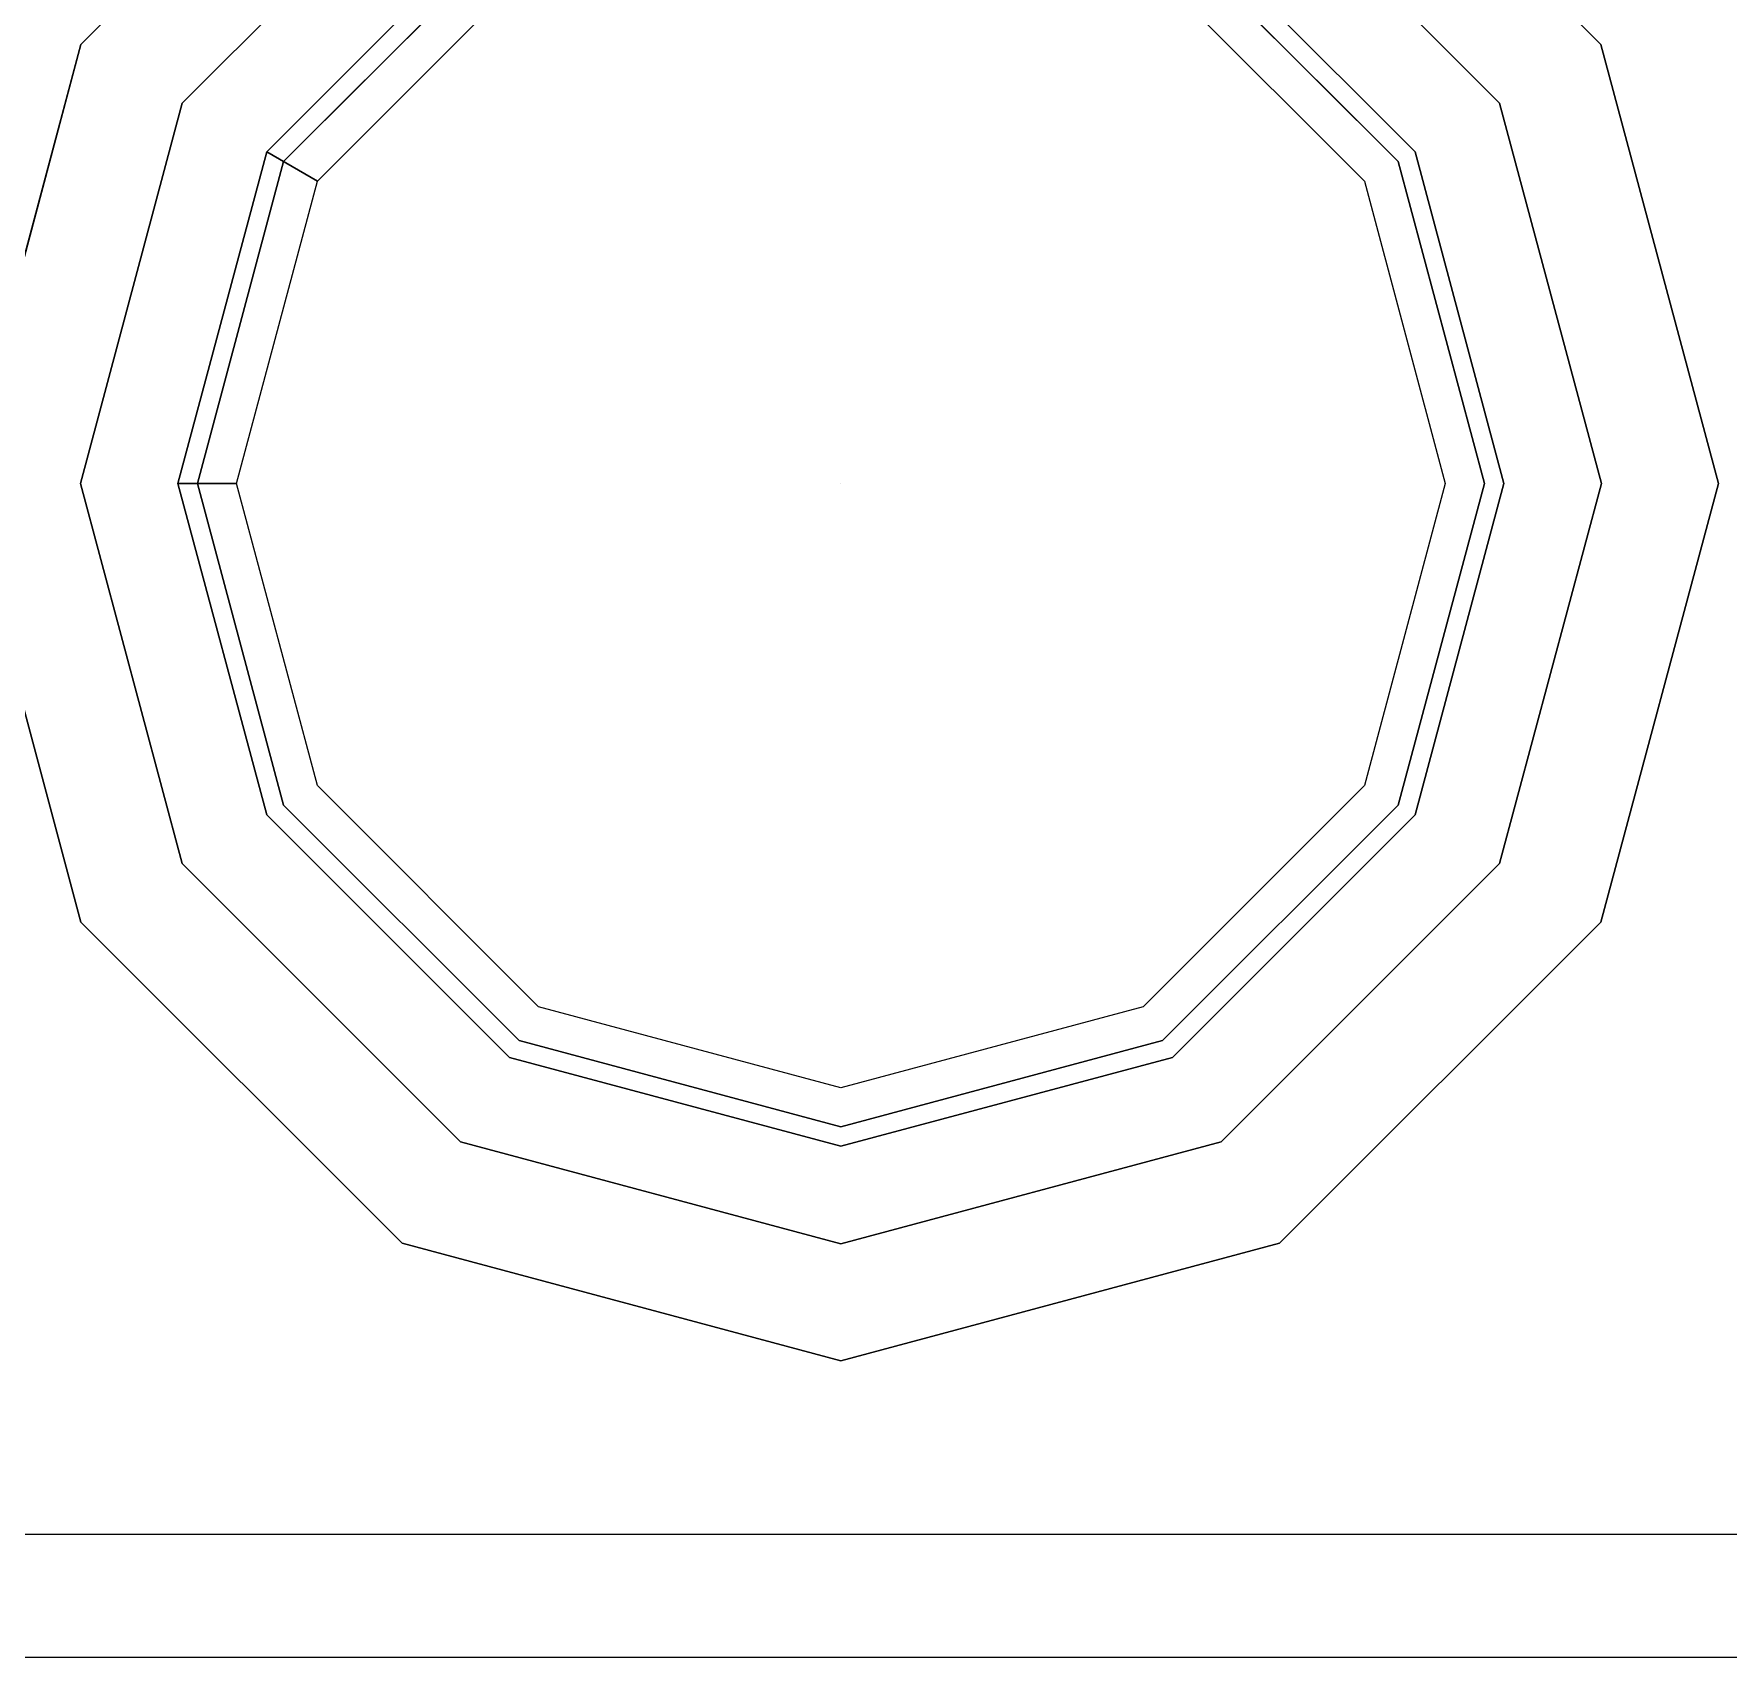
# Model space of a CAD drawing. Header units: inches. Extents: x 38074 to 101214, y 18833 to 57379.
# Drawn here: x 98119 to 98386.5, y 35985.5 to 36241.8 of the extents above; entities that cross this region are included whole.
import ezdxf

# ---------------------------------------------------------------- set-up
doc = ezdxf.new("R2010")
doc.units = ezdxf.units.IN

# ---------------------------------------------------------------- blocks, each defined once
blk = doc.blocks.new('A$C403C54AD')
for p, q in [((0.83575, 0.52421, -0.0006), (1.99923, 0.52421, -0.0006)), ((0.83575, 0.50481, -0.0006), (1.99923, 0.50481, -0.0006))]:
    blk.add_line(p, q)
at = {"linetype": 'ByBlock'}
for points, invisible_edges in [([(1.01094, 0.81008, -0.00874), (1.02018, 0.79408, -0.00874), (0.97623, 0.75014, -0.00874), (0.96024, 0.75938, -0.00874)], 5), ([(1.02787, 0.78075, -0.02259), (1.01094, 0.81008, -0.01335), (0.96024, 0.75938, -0.01335), (0.98956, 0.74244, -0.02259)], 5), ([(1.17085, 0.74244, -0.02259), (1.20017, 0.75938, -0.01335), (1.14947, 0.81008, -0.01335), (1.13254, 0.78075, -0.02259)], 5), ([(1.20017, 0.75938, -0.00874), (1.18418, 0.75014, -0.00874), (1.14023, 0.79408, -0.00874), (1.14947, 0.81008, -0.00874)], 5), ([(1.02018, 0.79408, -0.00874), (1.02941, 0.77809, -0.01489), (0.99223, 0.74091, -0.01489), (0.97623, 0.75014, -0.00874)], 5), ([(1.18418, 0.75014, -0.00874), (1.16818, 0.74091, -0.01489), (1.131, 0.77809, -0.01489), (1.14023, 0.79408, -0.00874)], 5), ([(1.0802, 0.7917, -0.01489), (1.0802, 0.69011, -0.01489), (1.0802, 0.69011, -0.01489), (1.02941, 0.77809, -0.01489)], 5), ([(1.131, 0.77809, -0.01489), (1.0802, 0.69011, -0.01489), (1.0802, 0.69011, -0.01489), (1.0802, 0.7917, -0.01489)], 5), ([(1.03249, 0.77276, -0.03183), (1.02787, 0.78075, -0.02259), (0.98956, 0.74244, -0.02259), (0.99756, 0.73783, -0.03183)], 1), ([(1.16285, 0.73783, -0.03183), (1.17085, 0.74244, -0.02259), (1.13254, 0.78075, -0.02259), (1.12792, 0.77276, -0.03183)], 5), ([(1.02941, 0.77809, -0.01489), (1.0802, 0.69011, -0.01489), (1.0802, 0.69011, -0.01489), (0.99223, 0.74091, -0.01489)], 5), ([(1.16818, 0.74091, -0.01489), (1.0802, 0.69011, -0.01489), (1.0802, 0.69011, -0.01489), (1.131, 0.77809, -0.01489)], 5), ([(0.96024, 0.75938, -0.00874), (0.97623, 0.75014, -0.00874), (0.96015, 0.69011, -0.00874), (0.94168, 0.69011, -0.00874)], 5), ([(0.98956, 0.74244, -0.02259), (0.96024, 0.75938, -0.01335), (0.94168, 0.69011, -0.01335), (0.97554, 0.69011, -0.02259)], 5), ([(1.18487, 0.69011, -0.02259), (1.21873, 0.69011, -0.01335), (1.20017, 0.75938, -0.01335), (1.17085, 0.74244, -0.02259)], 5), ([(1.21873, 0.69011, -0.00874), (1.20026, 0.69011, -0.00874), (1.18418, 0.75014, -0.00874), (1.20017, 0.75938, -0.00874)], 5), ([(0.97623, 0.75014, -0.00874), (0.99223, 0.74091, -0.01489), (0.97862, 0.69011, -0.01489), (0.96015, 0.69011, -0.00874)], 5), ([(1.20026, 0.69011, -0.00874), (1.18179, 0.69011, -0.01489), (1.16818, 0.74091, -0.01489), (1.18418, 0.75014, -0.00874)], 5), ([(0.99223, 0.74091, -0.01489), (1.0802, 0.69011, -0.01489), (1.0802, 0.69011, -0.01489), (0.97862, 0.69011, -0.01489)], 5), ([(1.18179, 0.69011, -0.01489), (1.0802, 0.69011, -0.01489), (1.0802, 0.69011, -0.01489), (1.16818, 0.74091, -0.01489)], 5), ([(1.17563, 0.69011, -0.03183), (1.18487, 0.69011, -0.02259), (1.17085, 0.74244, -0.02259), (1.16285, 0.73783, -0.03183)], 5), ([(0.94168, 0.69011, -0.00874), (0.96015, 0.69011, -0.00874), (0.97623, 0.63008, -0.00874), (0.96024, 0.62085, -0.00874)], 5), ([(0.97554, 0.69011, -0.02259), (0.94168, 0.69011, -0.01335), (0.96024, 0.62085, -0.01335), (0.98956, 0.63778, -0.02259)], 5), ([(0.96015, 0.69011, -0.00874), (0.97862, 0.69011, -0.01489), (0.99223, 0.63932, -0.01489), (0.97623, 0.63008, -0.00874)], 5), ([(0.98477, 0.69011, -0.03183), (0.97554, 0.69011, -0.02259), (0.98956, 0.63778, -0.02259), (0.99756, 0.6424, -0.03183)], 4), ([(0.97862, 0.69011, -0.01489), (1.0802, 0.69011, -0.01489), (1.0802, 0.69011, -0.01489), (0.99223, 0.63932, -0.01489)], 5), ([(0.99223, 0.63932, -0.01489), (1.0802, 0.69011, -0.01489), (1.0802, 0.69011, -0.01489), (1.02941, 0.60214, -0.01489)], 5), ([(1.02941, 0.60214, -0.01489), (1.0802, 0.69011, -0.01489), (1.0802, 0.69011, -0.01489), (1.0802, 0.58853, -0.01489)], 5), ([(1.0802, 0.58853, -0.01489), (1.0802, 0.69011, -0.01489), (1.0802, 0.69011, -0.01489), (1.131, 0.60214, -0.01489)], 5), ([(1.131, 0.60214, -0.01489), (1.0802, 0.69011, -0.01489), (1.0802, 0.69011, -0.01489), (1.16818, 0.63932, -0.01489)], 5), ([(1.16818, 0.63932, -0.01489), (1.0802, 0.69011, -0.01489), (1.0802, 0.69011, -0.01489), (1.18179, 0.69011, -0.01489)], 5), ([(1.16285, 0.6424, -0.03183), (1.17085, 0.63778, -0.02259), (1.18487, 0.69011, -0.02259), (1.17563, 0.69011, -0.03183)], 5), ([(1.18418, 0.63008, -0.00874), (1.16818, 0.63932, -0.01489), (1.18179, 0.69011, -0.01489), (1.20026, 0.69011, -0.00874)], 5), ([(1.17085, 0.63778, -0.02259), (1.20017, 0.62085, -0.01335), (1.21873, 0.69011, -0.01335), (1.18487, 0.69011, -0.02259)], 5), ([(1.20017, 0.62085, -0.00874), (1.18418, 0.63008, -0.00874), (1.20026, 0.69011, -0.00874), (1.21873, 0.69011, -0.00874)], 5), ([(0.99756, 0.6424, -0.03183), (0.98956, 0.63778, -0.02259), (1.02787, 0.59947, -0.02259), (1.03249, 0.60747, -0.03183)], 5), ([(1.12792, 0.60747, -0.03183), (1.13254, 0.59947, -0.02259), (1.17085, 0.63778, -0.02259), (1.16285, 0.6424, -0.03183)], 5), ([(0.97623, 0.63008, -0.00874), (0.99223, 0.63932, -0.01489), (1.02941, 0.60214, -0.01489), (1.02018, 0.58614, -0.00874)], 5), ([(1.14023, 0.58614, -0.00874), (1.131, 0.60214, -0.01489), (1.16818, 0.63932, -0.01489), (1.18418, 0.63008, -0.00874)], 5), ([(0.98956, 0.63778, -0.02259), (0.96024, 0.62085, -0.01335), (1.01094, 0.57014, -0.01335), (1.02787, 0.59947, -0.02259)], 5), ([(1.13254, 0.59947, -0.02259), (1.14947, 0.57014, -0.01335), (1.20017, 0.62085, -0.01335), (1.17085, 0.63778, -0.02259)], 5), ([(0.96024, 0.62085, -0.00874), (0.97623, 0.63008, -0.00874), (1.02018, 0.58614, -0.00874), (1.01094, 0.57014, -0.00874)], 5), ([(1.14947, 0.57014, -0.00874), (1.14023, 0.58614, -0.00874), (1.18418, 0.63008, -0.00874), (1.20017, 0.62085, -0.00874)], 5), ([(1.03249, 0.60747, -0.03183), (1.02787, 0.59947, -0.02259), (1.0802, 0.58545, -0.02259), (1.0802, 0.59468, -0.03183)], 5), ([(1.0802, 0.59468, -0.03183), (1.0802, 0.58545, -0.02259), (1.13254, 0.59947, -0.02259), (1.12792, 0.60747, -0.03183)], 5), ([(1.02018, 0.58614, -0.00874), (1.02941, 0.60214, -0.01489), (1.0802, 0.58853, -0.01489), (1.0802, 0.57006, -0.00874)], 5), ([(1.0802, 0.57006, -0.00874), (1.0802, 0.58853, -0.01489), (1.131, 0.60214, -0.01489), (1.14023, 0.58614, -0.00874)], 5), ([(1.02787, 0.59947, -0.02259), (1.01094, 0.57014, -0.01335), (1.0802, 0.55159, -0.01335), (1.0802, 0.58545, -0.02259)], 5), ([(1.0802, 0.58545, -0.02259), (1.0802, 0.55159, -0.01335), (1.14947, 0.57014, -0.01335), (1.13254, 0.59947, -0.02259)], 5), ([(1.01094, 0.57014, -0.00874), (1.02018, 0.58614, -0.00874), (1.0802, 0.57006, -0.00874), (1.0802, 0.55159, -0.00874)], 5), ([(1.0802, 0.55159, -0.00874), (1.0802, 0.57006, -0.00874), (1.14023, 0.58614, -0.00874), (1.14947, 0.57014, -0.00874)], 5)]:
    blk.add_3dface(points, dxfattribs=dict(at, invisible_edges=invisible_edges))
for points in [[(1.01094, 0.81008, -0.01335), (1.01094, 0.81008, -0.00874), (0.96024, 0.75938, -0.00874), (0.96024, 0.75938, -0.01335)], [(1.20017, 0.75938, -0.01335), (1.20017, 0.75938, -0.00874), (1.14947, 0.81008, -0.00874), (1.14947, 0.81008, -0.01335)], [(0.96024, 0.75938, -0.01335), (0.96024, 0.75938, -0.00874), (0.94168, 0.69011, -0.00874), (0.94168, 0.69011, -0.01335)], [(1.21873, 0.69011, -0.01335), (1.21873, 0.69011, -0.00874), (1.20017, 0.75938, -0.00874), (1.20017, 0.75938, -0.01335)], [(0.99756, 0.73783, -0.03183), (0.98956, 0.74244, -0.02259), (0.97554, 0.69011, -0.02259), (0.98477, 0.69011, -0.03183)], [(0.94168, 0.69011, -0.01335), (0.94168, 0.69011, -0.00874), (0.96024, 0.62085, -0.00874), (0.96024, 0.62085, -0.01335)], [(1.20017, 0.62085, -0.01335), (1.20017, 0.62085, -0.00874), (1.21873, 0.69011, -0.00874), (1.21873, 0.69011, -0.01335)], [(0.96024, 0.62085, -0.01335), (0.96024, 0.62085, -0.00874), (1.01094, 0.57014, -0.00874), (1.01094, 0.57014, -0.01335)], [(1.14947, 0.57014, -0.01335), (1.14947, 0.57014, -0.00874), (1.20017, 0.62085, -0.00874), (1.20017, 0.62085, -0.01335)], [(1.01094, 0.57014, -0.01335), (1.01094, 0.57014, -0.00874), (1.0802, 0.55159, -0.00874), (1.0802, 0.55159, -0.01335)], [(1.0802, 0.55159, -0.01335), (1.0802, 0.55159, -0.00874), (1.14947, 0.57014, -0.00874), (1.14947, 0.57014, -0.01335)]]:
    blk.add_3dface(points, dxfattribs=at)

msp = doc.modelspace()

# ---------------------------------------------------------------- block references
at = {"xscale": 1000, "yscale": 1000, "zscale": 1000}
msp.add_blockref('A$C403C54AD', (97166.18, 35480.7, 0.6), dxfattribs=at)

doc.saveas('drawing.dxf')
